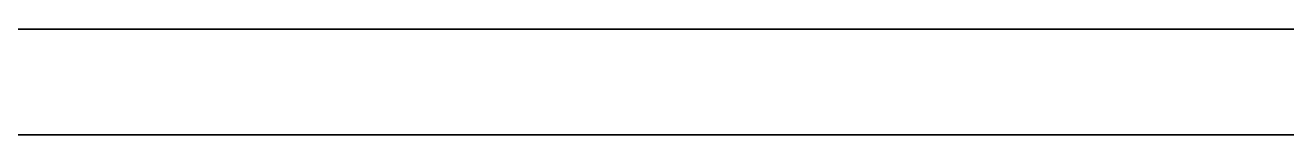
# Model space of a CAD drawing. Header units: millimetres. Extents: x -431 to 3717, y -325 to 2729.
# Drawn here: x 214.5 to 429, y 600 to 618 of the extents above; entities that cross this region are included whole.
import ezdxf

# ---------------------------------------------------------------- set-up
doc = ezdxf.new("R2010")
doc.units = ezdxf.units.MM

msp = doc.modelspace()

# ---------------------------------------------------------------- linework, layer by layer
at = {"color": 7, "linetype": 'Continuous', "lineweight": 35}
for p, q in [((1450.02, 618), (50.02, 618)), ((50.02, 618), (1450.02, 618)), ((1475.02, 600), (25.02, 600)), ((1475.02, 600), (25.02, 600)), ((50.02, 600), (1450.02, 600)), ((1450.02, 600), (50.02, 600))]:
    msp.add_line(p, q, dxfattribs=at)

doc.saveas('drawing.dxf')
